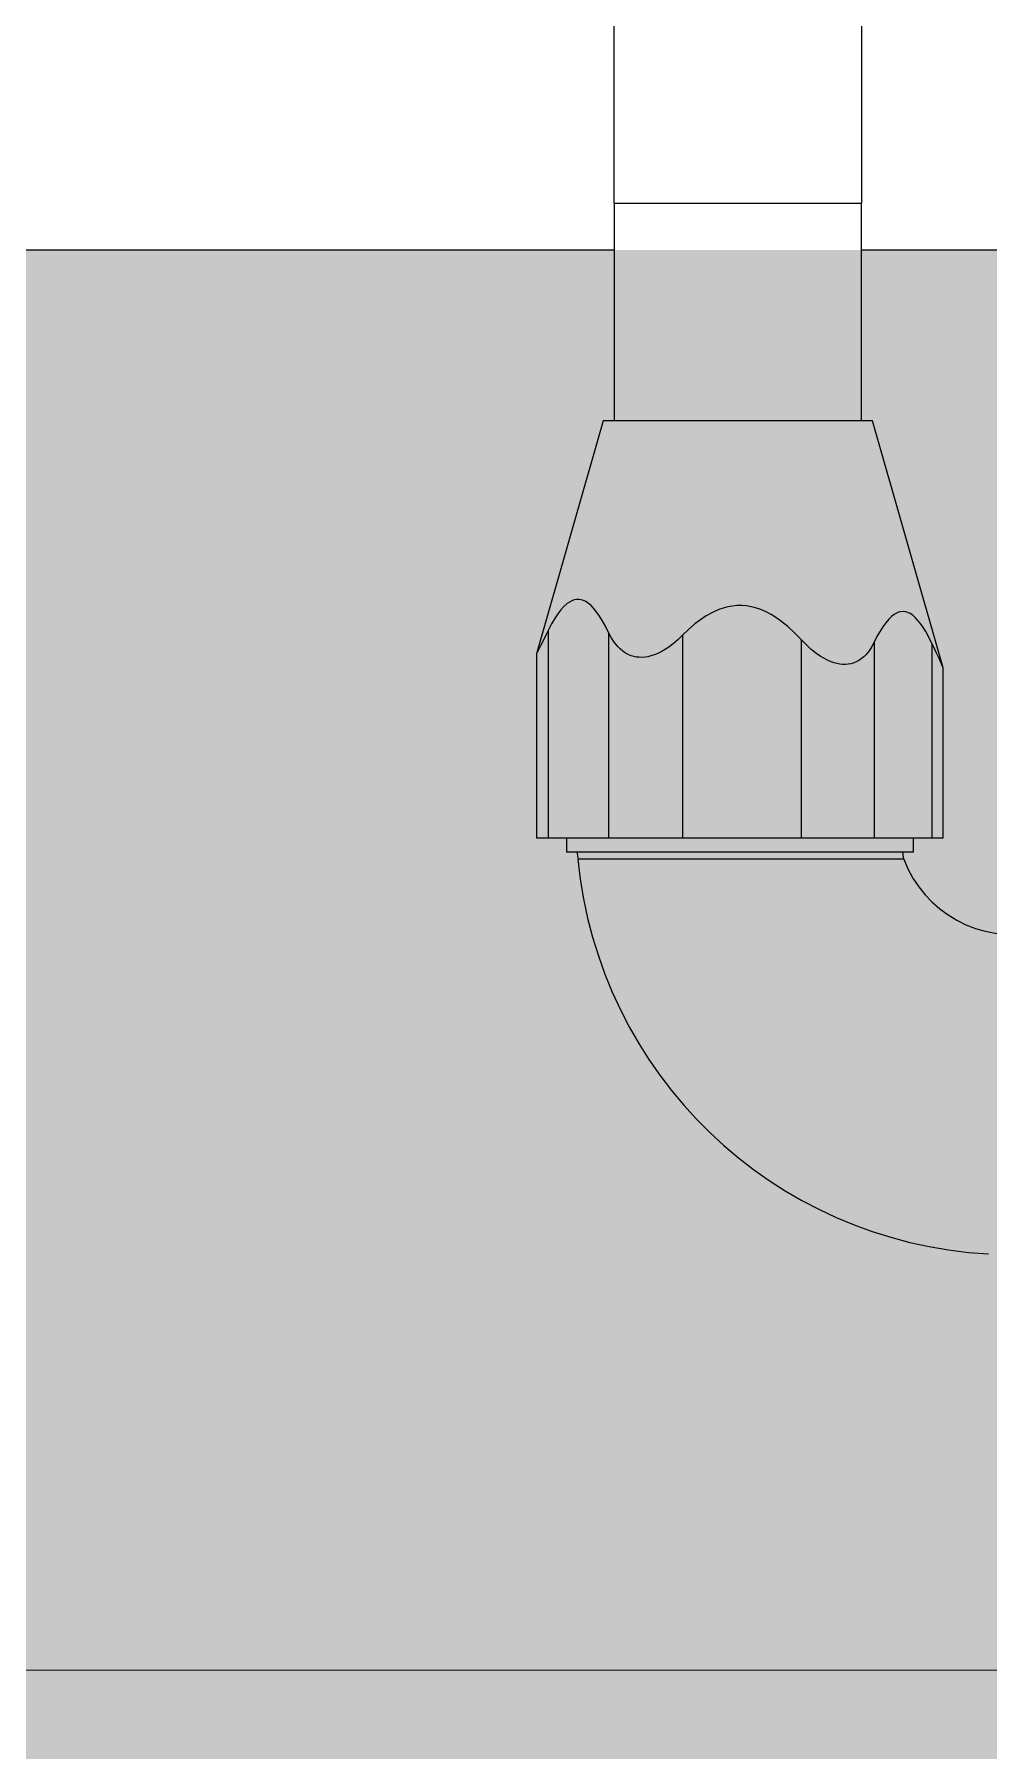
# Model space of a CAD drawing. Extents: x -36 to 357, y 137 to 237.
# Drawn here: x 18.135 to 18.1957, y 148.6589 to 148.7681 of the extents above; entities that cross this region are included whole.
import ezdxf

# ---------------------------------------------------------------- set-up
doc = ezdxf.new("R2010")
doc.units = 0
doc.header["$LTSCALE"] = 0.01
for name, color, linetype in [('01', 1, 'CONTINUOUS'), ('A-HACHURAPARED', 254, 'CONTINUOUS'), ('AR-CORTE', 1, 'CONTINUOUS')]:
    doc.layers.add(name, color=color, linetype=linetype)

# ---------------------------------------------------------------- blocks, each defined once
blk = doc.blocks.new('A$C093F1C31')
at = {"layer": '01', "ltscale": 10}
for p, q in [((0.00822, 0.1556), (0.00822, 0.26905)), ((0.03443, 0.26905), (0.03443, 0.1556)), ((0.00822, 0.1556), (0.03443, 0.1556)), ((0.00822, 0.1556), (0.00822, 0.13254)), ((0.03443, 0.13254), (0.03443, 0.1556)), ((0.00708, 0.13254), (0, 0.10784)), ((0.03558, 0.13254), (0.00708, 0.13254)), ((0.04308, 0.10635), (0.03558, 0.13254)), ((0.00125, 0.11031), (0.00125, 0.08829)), ((0.00764, 0.11008), (0.00764, 0.08829)), ((0.01548, 0.1098), (0.01548, 0.08829)), ((0.02803, 0.10935), (0.02803, 0.08829)), ((0, 0.10784), (0, 0.08829)), ((0.03577, 0.10907), (0.03577, 0.08829)), ((0.04193, 0.08829), (0.04193, 0.10885)), ((0.04309, 0.10635), (0.04308, 0.10635)), ((0.04309, 0.08829), (0.04309, 0.10635)), ((0.00125, 0.08829), (0, 0.08829)), ((0.00764, 0.08829), (0.00125, 0.08829)), ((0.00317, 0.08829), (0.00317, 0.08679)), ((0.01548, 0.08829), (0.00764, 0.08829)), ((0.02803, 0.08829), (0.01548, 0.08829)), ((0.03577, 0.08829), (0.02803, 0.08829)), ((0.04193, 0.08829), (0.03577, 0.08829)), ((0.03992, 0.08679), (0.03992, 0.08829)), ((0.04309, 0.08829), (0.04193, 0.08829)), ((0.03992, 0.08679), (0.00317, 0.08679)), ((0.00429, 0.08679), (0.0044, 0.08608)), ((0.0389, 0.08608), (0.0044, 0.08608)), ((0.0389, 0.08608), (0.03879, 0.08679))]:
    blk.add_line(p, q, dxfattribs=at)
for points in [[(0.00764, 0.11008, 0), (0.0073, 0.11077, 0), (0.00693, 0.11142, 0), (0.00655, 0.11202, 0), (0.0063, 0.11236, 0), (0.00604, 0.11267, 0), (0.00578, 0.11294, 0), (0.0055, 0.11317, 0), (0.00522, 0.11336, 0), (0.00498, 0.11348, 0), (0.00473, 0.11356, 0), (0.00448, 0.11359, 0), (0.00423, 0.11359, 0), (0.00398, 0.11354, 0), (0.00373, 0.11345, 0), (0.00349, 0.11332, 0), (0.00325, 0.11316, 0), (0.00291, 0.11285, 0), (0.00259, 0.11249, 0), (0.00227, 0.11208, 0), (0.00198, 0.11164, 0), (0.0016, 0.11099, 0), (0.00125, 0.11031, 0)], [(0.02803, 0.10935, 0), (0.02734, 0.11005, 0), (0.02662, 0.11072, 0), (0.02585, 0.11133, 0), (0.02536, 0.11167, 0), (0.02485, 0.11199, 0), (0.02432, 0.11227, 0), (0.02378, 0.11251, 0), (0.02321, 0.1127, 0), (0.02273, 0.11282, 0), (0.02224, 0.1129, 0), (0.02174, 0.11294, 0), (0.02124, 0.11294, 0), (0.02075, 0.11289, 0), (0.02026, 0.1128, 0), (0.01978, 0.11267, 0), (0.01931, 0.11251, 0), (0.01864, 0.11221, 0), (0.01799, 0.11185, 0), (0.01738, 0.11144, 0), (0.01679, 0.11099, 0), (0.01612, 0.11041, 0), (0.01548, 0.1098, 0)], [(0.04193, 0.10885, 0), (0.04159, 0.10954, 0), (0.04124, 0.11019, 0), (0.04086, 0.11078, 0), (0.04062, 0.11111, 0), (0.04037, 0.11141, 0), (0.04012, 0.11168, 0), (0.03985, 0.11191, 0), (0.03958, 0.11209, 0), (0.03934, 0.1122, 0), (0.03909, 0.11227, 0), (0.03885, 0.1123, 0), (0.0386, 0.11229, 0), (0.03836, 0.11223, 0), (0.03812, 0.11213, 0), (0.03788, 0.112, 0), (0.03765, 0.11183, 0), (0.03731, 0.11151, 0), (0.03699, 0.11113, 0), (0.03668, 0.1107, 0), (0.03639, 0.11023, 0), (0.03607, 0.10967, 0), (0.03577, 0.10907, 0)], [(0.00125, 0.11031, 0), (0.00107, 0.10993, 0), (0.00089, 0.10957, 0), (0.00072, 0.10923, 0), (0.00056, 0.10891, 0), (0.00043, 0.10867, 0), (0.00032, 0.10845, 0), (0.00025, 0.10831, 0), (0.00019, 0.10819, 0), (0.00014, 0.10809, 0), (0.00009, 0.10799, 0), (0.00004, 0.10792, 0), (0.00001, 0.10786, 0), (0, 0.10784, 0), (0, 0.10784, 0), (0, 0.10784, 0)], [(0.01548, 0.1098, 0), (0.01499, 0.10932, 0), (0.01447, 0.10887, 0), (0.01392, 0.10847, 0), (0.01357, 0.10825, 0), (0.01322, 0.10804, 0), (0.01285, 0.10786, 0), (0.01248, 0.10771, 0), (0.01211, 0.1076, 0), (0.0118, 0.10752, 0), (0.01148, 0.10748, 0), (0.01118, 0.10745, 0), (0.01088, 0.10746, 0), (0.01059, 0.10749, 0), (0.0103, 0.10755, 0), (0.01003, 0.10763, 0), (0.00977, 0.10773, 0), (0.00944, 0.10791, 0), (0.00914, 0.10811, 0), (0.00886, 0.10835, 0), (0.0086, 0.10861, 0), (0.00823, 0.10906, 0), (0.00791, 0.10955, 0), (0.00764, 0.11008, 0)], [(0.03577, 0.10907, 0), (0.03552, 0.10859, 0), (0.03523, 0.10814, 0), (0.03489, 0.10773, 0), (0.03466, 0.10751, 0), (0.03441, 0.10731, 0), (0.03414, 0.10713, 0), (0.03386, 0.10697, 0), (0.03355, 0.10685, 0), (0.03329, 0.10678, 0), (0.03301, 0.10673, 0), (0.03272, 0.10671, 0), (0.03243, 0.10671, 0), (0.03213, 0.10674, 0), (0.03183, 0.1068, 0), (0.03153, 0.10688, 0), (0.03123, 0.10698, 0), (0.03083, 0.10715, 0), (0.03044, 0.10736, 0), (0.03006, 0.10759, 0), (0.02969, 0.10784, 0), (0.0291, 0.1083, 0), (0.02855, 0.10881, 0), (0.02803, 0.10935, 0)], [(0.04308, 0.10635, 0), (0.04308, 0.10637, 0), (0.04307, 0.10639, 0), (0.04306, 0.10642, 0), (0.04304, 0.10645, 0), (0.043, 0.10655, 0), (0.04295, 0.10667, 0), (0.0429, 0.10676, 0), (0.04286, 0.10685, 0), (0.04276, 0.10707, 0), (0.04264, 0.10733, 0), (0.04251, 0.1076, 0), (0.04238, 0.10789, 0), (0.04223, 0.1082, 0), (0.04208, 0.10852, 0), (0.04193, 0.10885, 0)]]:
    blk.add_polyline3d(points, dxfattribs=at)
for radius, start, end in [(0.04627, 185.3815, 266.8169), (0.01235, 200.5715, 282.0069)]:
    blk.add_arc((0.05046, 0.09042), radius, start, end, dxfattribs=at)

msp = doc.modelspace()

# ---------------------------------------------------------------- hatches: boundary and pattern name
at = {"layer": 'A-HACHURAPARED'}
h = msp.add_hatch(dxfattribs=at)
h.set_pattern_fill('AR-SAND', color=252, scale=0.001, angle=180)
h.set_pattern_definition([(217.5, (52.102056, -15.95451), (0.001600031, -0.048941324), [0, -0.038608, 0, -0.04318, 0, -0.041275]), (187.5, (52.102056, -15.95451), (-0.044952328, -0.07168251), [0, -0.020828, 0, -0.034798, 0, -0.013335]), (147.5, (52.1333, -15.95451), (-0.079099237, -0.000143718), [0, -0.0127, 0, -0.04572, 0, -0.05969]), (137.5, (52.1333, -15.95451), (-0.076355645, -0.022292932), [0, -0.00635, 0, -0.029972, 0, -0.03429])])
h.paths.add_polyline_path([(19.95978, 148.74934, -0.414214), (19.96478, 148.75434), (17.89978, 148.75434), (17.89978, 148.66398), (19.35527, 148.66432, -0.498342), (19.57935, 148.6646), (19.95978, 148.66437)])
h.paths.add_polyline_path([(19.35527, 148.66432), (17.89978, 148.66398), (17.89978, 148.61434), (19.33145, 148.61468, -0.099072)])
h.paths.add_polyline_path([(19.86565, 148.62647), (19.86565, 148.68145), (19.77878, 148.68145), (19.77878, 148.62647)], flags=9)
h.paths.add_polyline_path([(18.96233, 148.68179), (18.96233, 148.73676), (18.87546, 148.73676), (18.87546, 148.68179)], flags=24)
h.paths.add_polyline_path([(19.36615, 148.71495), (19.57559, 148.71495), (19.57559, 148.79737), (19.36615, 148.79737)], flags=9)
h.paths.add_polyline_path([(18.96268, 148.61093), (18.96268, 148.6659), (18.87581, 148.6659), (18.87581, 148.61093)], flags=9)

# ---------------------------------------------------------------- linework, layer by layer
at = {"layer": '01', "ltscale": 10}
for p, q in [((18.17189, 148.75434), (17.85978, 148.75434)), ((18.2243, 148.75434), (18.18761, 148.75434))]:
    msp.add_line(p, q, dxfattribs=at)
at = {"layer": 'AR-CORTE', "color": 2}
msp.add_line((17.85978, 148.66397), (19.38293, 148.66434), dxfattribs=at)

# ---------------------------------------------------------------- block references
at = {"layer": '01', "ltscale": 10, "xscale": 0.6, "yscale": 0.6, "zscale": 0.6}
msp.add_blockref('A$C093F1C31', (18.16695, 148.66397), dxfattribs=at)

doc.saveas('drawing.dxf')
